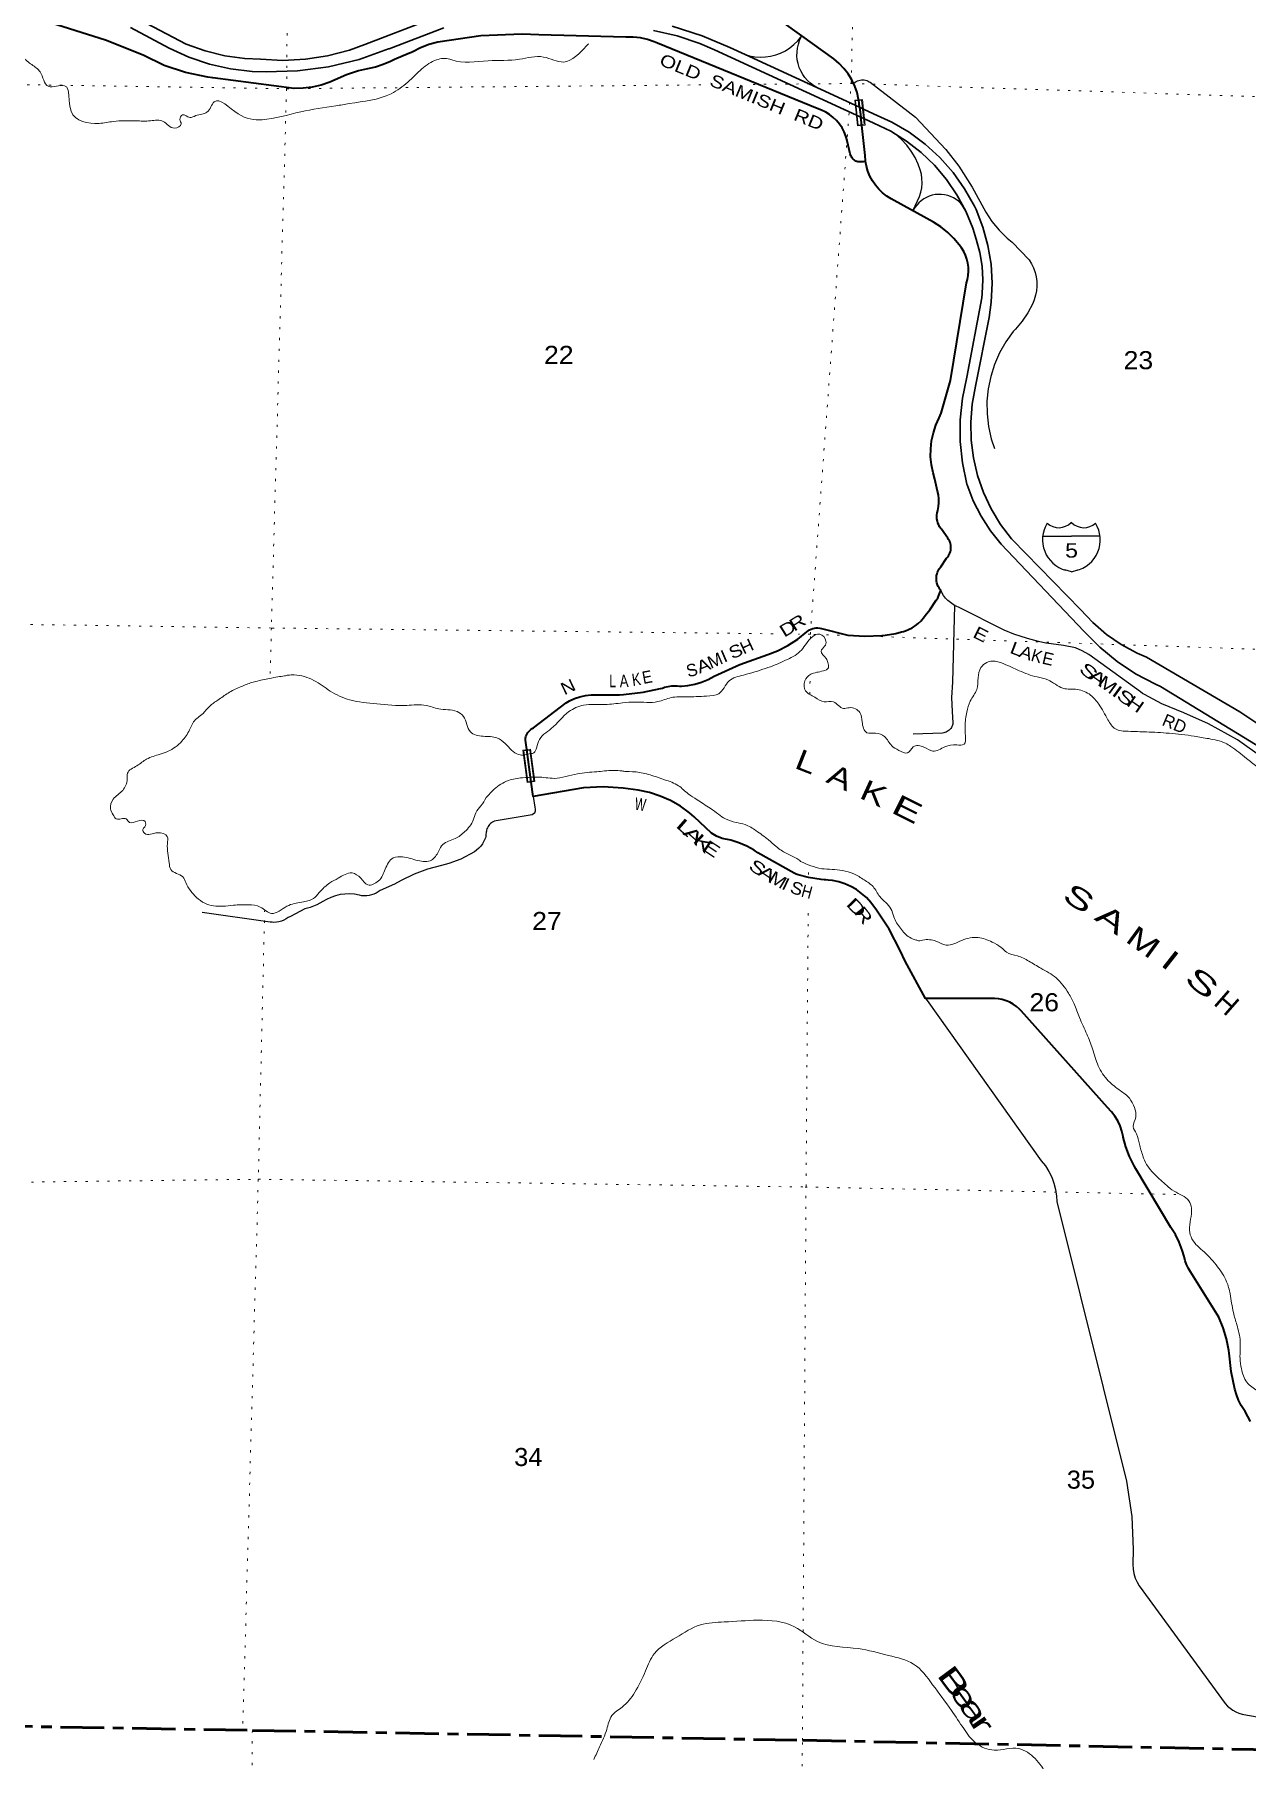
# Model space of a CAD drawing. Header units: feet. Extents: x -489137 to -242534, y 368785 to 558127.
# Drawn here: x -348787 to -337057, y 423367 to 440070 of the extents above; entities that cross this region are included whole.
import ezdxf
from ezdxf.enums import TextEntityAlignment as Align

# ---------------------------------------------------------------- set-up
doc = ezdxf.new("R2010")
doc.units = ezdxf.units.FT
doc.header["$LTSCALE"] = 70
doc.linetypes.add('DOTTED', pattern=[1.5, 0.3, -1.2])
doc.linetypes.add('LONG_DASH_SHORT_DASH', pattern=[9.9, 6, -1.2, 1.5, -1.2])
for name, color, linetype, lineweight in [('11', 7, 'LONG_DASH_SHORT_DASH', 60), ('15', 7, 'Continuous', 25), ('18', 7, 'Continuous', 35), ('19', 7, 'Continuous', 25), ('26', 7, 'Continuous', 40), ('27', 7, 'Continuous', 13), ('29', 7, 'Continuous', 25), ('39', 7, 'Continuous', 13), ('55', 7, 'Continuous', 13), ('61', 7, 'Continuous', 13), ('7', 7, 'DOTTED', 13)]:
    doc.layers.add(name, color=color, linetype=linetype, lineweight=lineweight)
doc.layers.add('30', color=7, linetype='Continuous')
doc.layers.add('41', color=7, linetype='Continuous')

msp = doc.modelspace()

# ---------------------------------------------------------------- linework, layer by layer
at = {"layer": '11'}
msp.add_lwpolyline([(-365956.73, 424000.42), (-362408, 423927.86), (-357084.3, 423828.04), (-351999.03, 423738.87), (-346679.27, 423649.19), (-341355.53, 423553.41), (-335487.1, 423432.8)], dxfattribs=at)
at = {"layer": '15'}
for p, q in [((-338755.53, 435344.34), (-338752.63, 435347.25)), ((-338749.46, 435344.87), (-338752.89, 435347.25)), ((-339028.24, 435212.87), (-338751.83, 435212.87)), ((-338751.83, 434867.29), (-338815.72, 434885.25)), ((-338752.36, 434867.03), (-338688.73, 434885.77))]:
    msp.add_line(p, q, dxfattribs=at)
msp.add_lwpolyline([(-338476.47, 435212.87), (-338752.36, 435212.87), (-338751.83, 435212.87)], dxfattribs=at)
for centre, radius, start, end in [((-338725.61, 435177.77), 306.13, 148.44434, 254.43372), ((-338874.21, 435460.38), 165.66, 227.34298, 315.81163), ((-338630.52, 435460.38), 165.66, 224.18948, 312.69393), ((-338779.12, 435177.77), 306.13, 283.08087, 31.62482)]:
    msp.add_arc(centre, radius, start, end, dxfattribs=at)
at = {"layer": '18'}
msp.add_line((-341174.64, 439536.93), (-341909.39, 439875.29), dxfattribs=at)
for points in [[(-344825.71, 440135.23), (-345355.36, 439932.88), (-345360.34, 439930.81), (-345645.96, 439829.13), (-345940.65, 439757.86), (-346241.17, 439717.79), (-346544.24, 439709.35), (-346682.45, 439713.35), (-346890.56, 439737.55), (-347095.01, 439783.38), (-347293.54, 439850.32), (-347483.98, 439937.65), (-347859.97, 440139.67)], [(-344968.45, 440213.54), (-345591.46, 439973.8), (-345739.62, 439919.77), (-345950.45, 439863.8), (-346165.97, 439830.17), (-346383.83, 439819.26), (-346601.64, 439831.17), (-346751.12, 439837.9), (-346945.25, 439864.73), (-347135.51, 439911.7), (-347319.82, 439978.3), (-347830.62, 440244.4)], [(-341909.39, 439875.29), (-342058.14, 439943.79), (-342325.12, 440058.44), (-342615.91, 440149.46)], [(-340790.98, 439270.66), (-342205.93, 439921.14), (-342346.73, 439982.77), (-342568.54, 440057.72), (-342796.96, 440109.06)], [(-336870.49, 433342.82), (-337121.97, 433513.16), (-338025.86, 434040.08), (-338115.79, 434079.87), (-338268.71, 434163.1), (-338412.09, 434261.86), (-338544.36, 434375.07), (-338664.07, 434501.48), (-339324.37, 435179.26), (-339331.46, 435187.58), (-339437.32, 435326.73), (-339528.05, 435476.18), (-339602.67, 435634.3), (-339660.35, 435799.36), (-339700.46, 435969.54), (-339722.56, 436142.98), (-339726.42, 436317.78), (-339711.98, 436492.02), (-339679.4, 436663.8), (-339549.38, 437331.05), (-339528.35, 437477.25), (-339519.4, 437661.3), (-339529.74, 437845.29), (-339559.26, 438027.18), (-339607.63, 438204.99), (-339674.32, 438376.77), (-339690.1, 438409.18), (-339785.28, 438577.29), (-339897.52, 438734.53), (-340025.57, 438879.17), (-340168.04, 439009.64), (-340323.38, 439124.5), (-340489.86, 439222.5), (-340665.68, 439302.55), (-340764.06, 439347.85), (-340802, 439365.32), (-341174.64, 439536.93)], [(-340455.12, 439105.2), (-340500.77, 439133.48), (-340662.55, 439211.62), (-340754.7, 439253.98), (-340790.98, 439270.66)], [(-339774.32, 438360.41), (-339859.27, 438518.72), (-339960.31, 438667.28), (-340076.32, 438804.47), (-340206.04, 438928.78), (-340348.04, 439038.86), (-340455.12, 439105.2)], [(-336838.4, 433116.22), (-337889.21, 433757.81), (-337939.26, 433779.92), (-338130.57, 433879.87), (-338310.38, 433999.28), (-338476.72, 434136.82), (-338627.78, 434291), (-339373.94, 435074.75), (-339431.05, 435135.07), (-339535.88, 435264.79), (-339626.58, 435404.76), (-339702.15, 435553.44), (-339761.76, 435709.2), (-339763.91, 435717.16), (-339807.38, 435922.18), (-339829.19, 436130.62), (-339829.08, 436340.2), (-339807.07, 436548.62), (-339763.4, 436753.59), (-339620.26, 437519.68), (-339615.3, 437562.04), (-339608.98, 437695.06), (-339616.61, 437828.01), (-339638.08, 437959.43), (-339673.18, 438087.89), (-339706.38, 438194.08), (-339774.32, 438360.41)]]:
    msp.add_lwpolyline(points, dxfattribs=at)
at = {"layer": '19'}
for points in [[(-341909.39, 439875.29), (-341866.01, 439863.1), (-341815.69, 439854.5), (-341764.74, 439851.21), (-341713.73, 439853.26), (-341663.22, 439860.64), (-341613.75, 439873.25), (-341565.87, 439890.96), (-341520.1, 439913.59), (-341476.95, 439940.87), (-341436.89, 439972.51), (-341400.36, 440008.17), (-341360.95, 440056.91)], [(-341174.64, 439536.93), (-341180.6, 439540.96), (-341214.99, 439556.83), (-341247.54, 439576.21), (-341277.88, 439598.88), (-341305.68, 439624.6), (-341330.65, 439653.08), (-341352.5, 439684.02), (-341370.99, 439717.07), (-341385.93, 439751.87), (-341397.15, 439788.05), (-341404.53, 439825.19), (-341407.98, 439862.91), (-341407.48, 439900.78), (-341403.01, 439938.39), (-341394.64, 439975.33), (-341382.46, 440011.19), (-341360.95, 440056.91)], [(-339774.32, 438360.41), (-339780.23, 438370.41), (-339807.6, 438416.75), (-339821.25, 438435.13), (-339843.36, 438455.66), (-339867.49, 438473.76), (-339893.38, 438489.24), (-339920.75, 438501.92), (-339949.3, 438511.68), (-339978.71, 438518.4), (-340008.66, 438522.01), (-340038.82, 438522.47), (-340068.86, 438519.77), (-340098.46, 438513.95), (-340127.29, 438505.06), (-340155.03, 438493.21), (-340181.38, 438478.53), (-340206.06, 438461.17), (-340228.78, 438441.33), (-340249.3, 438419.22), (-340267.4, 438395.09), (-340282.88, 438369.19), (-340220.9, 438501.85), (-340220.78, 438502.19), (-340208.4, 438544.14), (-340200.47, 438587.15), (-340197.08, 438630.76), (-340198.26, 438674.48), (-340204.01, 438717.83), (-340214.26, 438760.35), (-340233.58, 438814.38), (-340264.25, 438879.99), (-340301.61, 438942.04), (-340345.24, 438999.84), (-340394.69, 439052.77), (-340429.39, 439082.88), (-340455.12, 439105.2)]]:
    msp.add_lwpolyline(points, dxfattribs=at)
at = {"layer": '26'}
for p, q in [((-340802, 439365.32), (-340790.98, 439270.66)), ((-343981.31, 432829.95), (-344024.06, 433145.37))]:
    msp.add_line(p, q, dxfattribs=at)
for points in [[(-341360.95, 440056.91), (-344285.86, 442157.57), (-344504.79, 442311.71), (-344615.18, 442377.27), (-346741.4, 443426.39), (-346924.39, 443529.59), (-347268.07, 443723.41), (-347760.8, 444073.85), (-347898.17, 444186.29), (-349785.73, 445850.98), (-349997.5, 445999.96), (-350223.68, 446125.98), (-350461.79, 446227.67), (-350709.23, 446303.92), (-350963.29, 446353.88), (-351108.65, 446370.26), (-351963.62, 446366.97)], [(-340743.89, 438841.16), (-340764.2, 438838.8), (-340786.76, 438836.19), (-340788.12, 438836.06), (-340798.33, 438835.76), (-340808.5, 438836.52), (-340818.55, 438838.35), (-340828.34, 438841.21), (-340837.78, 438845.08), (-340846.77, 438849.92), (-340855.2, 438855.67), (-340862.99, 438862.27), (-340870.04, 438869.65), (-340876.28, 438877.72), (-340881.65, 438886.41), (-340886.07, 438895.6), (-340889.52, 438905.21), (-340891.94, 438915.12), (-340921, 439040.68), (-340921.83, 439044.29), (-340934.13, 439086.81), (-340950.81, 439127.82), (-340971.69, 439166.85), (-340996.53, 439203.49), (-341025.07, 439237.32), (-341056.98, 439268), (-341091.93, 439295.16), (-341129.53, 439318.53), (-341169.36, 439337.84), (-341210.99, 439352.87), (-342759.16, 439987.71), (-342788.72, 440000.11), (-342855.33, 440022.24), (-342923.89, 440037.28), (-342993.64, 440045.08), (-343063.83, 440045.54), (-343906.6, 440066.74), (-344067.75, 440072.87), (-344468.66, 440058.66), (-344884.65, 439997.26), (-344971.08, 439973.08), (-345057.26, 439939.06), (-345119.42, 439906.65), (-345139.51, 439896.17), (-345159.42, 439888.07), (-345303.84, 439829.3), (-345341.09, 439809.38), (-345412.64, 439778.24), (-345487.05, 439754.75), (-345563.5, 439739.17), (-345652.36, 439718.81), (-345767.43, 439681.05), (-345877.92, 439631.46), (-345929.74, 439608.67), (-346013.22, 439580.21), (-346099.21, 439560.63), (-346186.78, 439550.15), (-346274.97, 439548.88), (-347060.32, 439650.27), (-347110.87, 439657.59), (-347325.48, 439702.97), (-347534.17, 439770.52), (-347734.91, 439870.5), (-348101.77, 440017.03), (-348684.16, 440199.06)], [(-340802, 439365.32), (-340810.28, 439436.42), (-340811.35, 439442.41), (-340826.9, 439507.58), (-340849.17, 439570.77), (-340877.93, 439631.29), (-340912.85, 439688.47), (-340953.57, 439741.69), (-340999.62, 439790.35), (-341050.5, 439833.94), (-341360.95, 440056.91)], [(-340743.89, 438841.16), (-340744.82, 438846.32), (-340748.59, 438897.41), (-340781.32, 439187.74), (-340790.98, 439270.66)], [(-339932.46, 435167.97), (-339939.98, 435181.45), (-339948.87, 435194.07), (-340010.68, 435279.58), (-340015.64, 435285.96), (-340026.91, 435302.88), (-340036.35, 435320.87), (-340043.85, 435339.76), (-340049.34, 435359.33), (-340052.76, 435379.36), (-340054.06, 435399.64), (-340053.23, 435419.95), (-340050.29, 435440.05), (-340045.26, 435459.74), (-340044.71, 435461.9), (-340037.35, 435499.15), (-340033.92, 435536.96), (-340034.47, 435574.93), (-340038.98, 435612.63), (-340047.4, 435649.65), (-340072.52, 435765.07), (-340091.37, 435827.04), (-340106.85, 435903.62), (-340114.25, 435981.4), (-340113.47, 436059.52), (-340104.54, 436137.14), (-340087.53, 436213.4), (-340062.66, 436287.46), (-340030.17, 436358.51), (-340013.73, 436404.41), (-339921.41, 436720.95), (-339766.38, 437664.68), (-339756.69, 437698.84), (-339749.64, 437738.14), (-339746.74, 437777.96), (-339748.01, 437817.86), (-339753.45, 437857.42), (-339763, 437896.19), (-339776.54, 437933.75), (-339793.94, 437969.69), (-339814.99, 438003.61), (-339839.48, 438035.14), (-339888.73, 438094.53), (-339948.84, 438153.8), (-340014.83, 438206.45), (-340085.95, 438251.92), (-340465.88, 438464.09), (-340494.91, 438478.81), (-340538.47, 438505.8), (-340578.96, 438537.19), (-340615.94, 438572.64), (-340649.03, 438611.76), (-340677.83, 438654.13), (-340702.06, 438699.27), (-340721.43, 438746.7), (-340735.74, 438795.9), (-340743.89, 438841.16)], [(-344024.06, 433145.37), (-344036.43, 433236.62), (-344036.06, 433244.02), (-344034.23, 433258.11), (-344030.93, 433271.93), (-344026.21, 433285.33), (-344020.11, 433298.16), (-344012.7, 433310.28), (-344004.07, 433321.57), (-343994.3, 433331.89), (-343983.51, 433341.13), (-343971.82, 433349.2), (-343959.34, 433355.99), (-343642.05, 433599.65), (-343610.92, 433617.28), (-343560.97, 433640.12), (-343508.9, 433657.6), (-343455.29, 433669.55), (-343400.72, 433675.83), (-343124.04, 433677.71), (-343086.39, 433679.61), (-342896.67, 433701.15), (-342730.23, 433737.97), (-342710.32, 433742.38), (-342690.23, 433749.06), (-342689.68, 433749.24), (-342654.44, 433757.77), (-342618.51, 433762.56), (-342582.27, 433763.58), (-342566.12, 433762.34), (-342546.03, 433760.79), (-342526.12, 433761.46), (-342462.81, 433766.74), (-342395.86, 433779.47), (-342330.6, 433799.12), (-342267.76, 433825.49), (-342208.02, 433858.28), (-341960.47, 433969.38), (-341688.6, 434067.45), (-341596.05, 434103.47), (-341495.37, 434154.56), (-341400.59, 434215.9), (-341312.73, 434286.8), (-341299.66, 434296.75), (-341285.36, 434305.46), (-341270.24, 434312.62), (-341254.45, 434318.16), (-341238.16, 434322.02), (-341221.57, 434324.16), (-341204.84, 434324.55), (-341188.16, 434323.19), (-341171.71, 434320.09), (-340914.11, 434255.42), (-340751.11, 434245.15), (-340587.93, 434251.97), (-340555.03, 434255.42), (-340451.82, 434271.63), (-340396.47, 434285.59), (-340376.62, 434290.6), (-340356.47, 434297.05), (-340328.03, 434307.67), (-340294.51, 434324.37), (-340262.91, 434344.48), (-340233.59, 434367.78), (-340206.87, 434394.02), (-340199.53, 434402.91), (-340183.56, 434422.26), (-340166.79, 434442.91), (-340120.87, 434499.44), (-340059.14, 434591.32), (-340045.69, 434611.34), (-340038.25, 434631.32), (-340019.96, 434680.42), (-340016.23, 434690.43), (-340024.16, 434700.42), (-340031.75, 434710.99), (-340040.55, 434726.44), (-340047.69, 434742.72), (-340053.09, 434759.66), (-340056.69, 434777.07), (-340058.45, 434794.76), (-340058.35, 434812.54), (-340056.39, 434830.2), (-340052.6, 434847.57), (-340047.01, 434864.45), (-340041.8, 434875.99), (-340030.74, 434895.95), (-340017.07, 434915.99), (-339960.95, 434998.26), (-339951.61, 435008.44), (-339942.36, 435020.8), (-339934.44, 435034.05), (-339927.95, 435048.06), (-339922.96, 435062.67), (-339919.53, 435077.73), (-339917.69, 435093.06), (-339917.46, 435108.49), (-339918.85, 435123.87), (-339921.84, 435139.02), (-339926.39, 435153.77), (-339932.46, 435167.97)], [(-341970.54, 432243.96), (-342049.45, 432268.3), (-342130.48, 432284.26), (-342186.83, 432308.31), (-342234.09, 432335.46), (-342403.83, 432495.46), (-342447.76, 432532.83), (-342536.76, 432597.04), (-342631.98, 432651.6), (-342732.38, 432695.91), (-342836.87, 432729.47), (-342944.29, 432751.93), (-343090.85, 432774.01), (-343282.61, 432784.9), (-343474.45, 432775.68), (-343962.45, 432690.82), (-343981.31, 432829.95)], [(-337018.07, 426640.18), (-337069.54, 426737.38), (-337076.52, 426746.96), (-337107.71, 426795.93), (-337133.6, 426847.9), (-337153.92, 426902.29), (-337168.58, 426952.7), (-337206.26, 427125.23), (-337225.71, 427300.75), (-337229.18, 427328.81), (-337250.16, 427438.76), (-337282.53, 427545.92), (-337325.92, 427649.1), (-337598.44, 428090.39), (-337618.64, 428122.24), (-337636.95, 428158.76), (-337651.34, 428196.99), (-337661.66, 428236.52), (-337678.87, 428300.06), (-337707.6, 428376.62), (-337744.18, 428449.76), (-337788.2, 428518.67), (-338127.07, 429085.69), (-338144.86, 429115.54), (-338189.73, 429204.61), (-338225.05, 429297.87), (-338250.42, 429394.31), (-338251.13, 429398.4), (-338263.4, 429450.84), (-338281.07, 429501.71), (-338303.97, 429550.45), (-338331.83, 429596.54), (-338364.36, 429639.46), (-338401.2, 429678.74), (-339238.56, 430616.27), (-339255.19, 430633.54), (-339284.01, 430658.78), (-339315.32, 430680.88), (-339348.77, 430699.58), (-339383.99, 430714.68), (-339420.6, 430726.02), (-339458.19, 430733.47), (-339496.35, 430736.95), (-340163.46, 430736.06), (-340362, 431095.76), (-340407.77, 431201.52), (-340516.46, 431406.9), (-340646.02, 431599.8), (-340656.34, 431616.06), (-340693.28, 431666.29), (-340735.27, 431712.38), (-340781.85, 431753.83), (-340832.51, 431790.18), (-340886.68, 431821.04), (-340943.79, 431846.07), (-341003.2, 431864.99), (-341064.26, 431877.6), (-341106.31, 431881.77), (-341127.08, 431883.83), (-341146.31, 431885.48), (-341172.42, 431887.72), (-341294.98, 431907.2), (-341394.83, 431934.02), (-341414.86, 431939.4), (-341434.83, 431950.57), (-341786.72, 432147.42), (-341822.48, 432171.28), (-341894.6, 432211.5), (-341970.54, 432243.96)]]:
    msp.add_lwpolyline(points, dxfattribs=at)
at = {"layer": '29'}
for p, q in [((-339840.02, 438794.14), (-339713.41, 438593.41)), ((-339713.41, 438593.41), (-339581.34, 438351.42)), ((-339325.78, 438057.88), (-339161.72, 437888.45)), ((-339403.92, 434303.41), (-339838.37, 434522.22)), ((-344527.82, 432156.77), (-344659.93, 432085.47))]:
    msp.add_line(p, q, dxfattribs=at)
for points in [[(-340856.76, 439599.54), (-340846.3, 439607.8), (-340835.04, 439614.92), (-340823.09, 439620.82), (-340810.6, 439625.45), (-340797.68, 439628.74), (-340784.5, 439630.66), (-340771.19, 439631.2), (-340757.89, 439630.34), (-340744.75, 439628.1), (-340731.93, 439624.49), (-340719.55, 439619.56), (-340707.75, 439613.37), (-340700.3, 439608.59), (-340260.22, 439269.79)], [(-340260.22, 439269.79), (-339968, 438955.28), (-339840.02, 438794.14)], [(-339581.34, 438351.42), (-339521.17, 438259.91), (-339451.77, 438175.19), (-339373.89, 438098.19), (-339325.78, 438057.88)], [(-339161.72, 437888.45), (-339138.24, 437850.12), (-339118.9, 437809.55), (-339103.9, 437767.18), (-339093.42, 437723.47), (-339087.56, 437678.9), (-339086.39, 437633.97), (-339089.93, 437589.16), (-339098.13, 437544.97), (-339110.91, 437501.87), (-339125.53, 437465.86)], [(-339125.53, 437465.86), (-339172.99, 437376.76), (-339229.5, 437293.11), (-339294.44, 437215.82), (-339316.27, 437193.19)], [(-339316.27, 437193.19), (-339387.18, 437093.97), (-339447.32, 436987.87), (-339496.05, 436876.07), (-339532.82, 436759.79), (-339557.23, 436640.3), (-339569.02, 436518.91), (-339568.06, 436396.96), (-339554.36, 436275.77), (-339528.06, 436156.69), (-339497.44, 436061.88)], [(-339882.3, 434542.71), (-339896.26, 434550.44), (-339922.67, 434568.93), (-339947.01, 434590.08), (-339969, 434613.65), (-339988.41, 434639.4), (-340005.02, 434667.03), (-340016.23, 434690.42)], [(-339882.18, 434547.24), (-339882.3, 434542.71), (-339902.23, 433799.72)], [(-339838.37, 434522.22), (-339868.05, 434534.82), (-339882.3, 434542.71)], [(-339000.9, 434175.84), (-339071.66, 434192.64), (-339175.91, 434222.06), (-339309.57, 434264.85), (-339403.92, 434303.41)], [(-338525.33, 434025.26), (-338583.79, 434067.43), (-338646.34, 434103.26), (-338712.29, 434132.35), (-338828.41, 434155.19), (-338995.29, 434176.18), (-339000.9, 434175.84)], [(-338064.5, 433690.33), (-338084.45, 433704.83), (-338525.33, 434025.26)], [(-339902.23, 433799.72), (-339911.91, 433651.09), (-339907.12, 433514.94), (-339899.02, 433404.3)], [(-337663.36, 433500.85), (-337877.8, 433589.87), (-338044.45, 433679.54), (-338064.5, 433690.33)], [(-336884.85, 433057.34), (-337145.37, 433240.68), (-337423.63, 433395.77), (-337663.36, 433500.85)], [(-339899.02, 433404.3), (-339900.92, 433392.79), (-339904.02, 433381.54), (-339908.27, 433370.68), (-339913.64, 433360.32), (-339920.06, 433350.57), (-339927.47, 433341.55), (-339935.77, 433333.36), (-339944.89, 433326.08), (-339954.72, 433319.79), (-339965.15, 433314.56), (-339976.08, 433310.46), (-339987.37, 433307.51), (-339998.16, 433305.84), (-340283.29, 433296.79)], [(-343962.45, 432690.82), (-343944.86, 432588.08), (-343941.45, 432568.13)], [(-344318.67, 432457.52), (-344338.6, 432451.5), (-344342.59, 432450.02), (-344353.86, 432444.43), (-344364.49, 432437.69), (-344374.36, 432429.87), (-344383.35, 432421.07), (-344391.38, 432411.37), (-344398.35, 432400.89), (-344404.18, 432389.74), (-344408.81, 432378.04), (-344412.2, 432365.92), (-344414.3, 432353.51), (-344414.7, 432349.48), (-344419.26, 432317.08)], [(-343969.63, 432514.6), (-343989.6, 432511.34), (-344298.6, 432460.8), (-344318.67, 432457.52)], [(-343941.45, 432568.13), (-343942.44, 432548.08), (-343942.69, 432546.96), (-343944.37, 432541.91), (-343946.56, 432537.06), (-343949.25, 432532.46), (-343949.6, 432531.98), (-343969.63, 432514.6)], [(-344425.91, 432284.85), (-344437.4, 432258.95), (-344451.53, 432234.39), (-344468.15, 432211.44), (-344487.08, 432190.35), (-344508.11, 432171.36), (-344527.82, 432156.77)], [(-344419.21, 432317.08), (-344420.63, 432304.8), (-344423.33, 432292.73), (-344425.85, 432284.83)], [(-344848.56, 432022.86), (-344983.59, 431988.94), (-345114.33, 431941.09), (-345239.35, 431879.84), (-345303.2, 431841.92), (-345441.26, 431782.81)], [(-344659.93, 432085.47), (-344777.81, 432042.3), (-344848.56, 432022.86)], [(-345441.26, 431782.81), (-345460.18, 431768.48), (-345480.49, 431756.2), (-345501.97, 431746.12), (-345524.4, 431738.33), (-345547.51, 431732.93), (-345571.06, 431729.98), (-345594.79, 431729.5), (-345618.44, 431731.51), (-345641.75, 431735.98), (-345643.88, 431736.51)], [(-345996.26, 431673.64), (-346056.55, 431642.34), (-346119.79, 431617.52), (-346170.82, 431602.8)], [(-345643.88, 431736.51), (-345689.8, 431745.05), (-345736.36, 431748.74), (-345783.05, 431747.54), (-345829.36, 431741.47), (-345874.78, 431730.59), (-345918.82, 431715.02), (-345960.98, 431694.94), (-345996.26, 431673.64)], [(-346507.85, 431475.16), (-346527.67, 431477.92), (-347165.77, 431567.07)], [(-346331.42, 431519.65), (-346351.35, 431506.47), (-346352.25, 431505.87), (-346374.48, 431494.29), (-346397.79, 431485.11), (-346421.94, 431478.41), (-346446.66, 431474.27), (-346471.67, 431472.74), (-346487.67, 431473.44), (-346507.85, 431475.16)], [(-346170.82, 431602.8), (-346311.35, 431530.04), (-346331.42, 431519.65)], [(-340163.46, 430736.06), (-340149.2, 430716.06), (-339043.15, 429164.49)], [(-339043.15, 429164.49), (-339004.1, 429115.05), (-338970.44, 429061.79), (-338942.53, 429005.3), (-338920.67, 428946.21), (-338905.11, 428885.15), (-338896.02, 428822.81), (-338893.46, 428770.98), (-338217.17, 426062.85)], [(-338217.17, 426062.85), (-338168.21, 425719.51), (-338155.08, 425401.61), (-338158.58, 425254.19)], [(-338158.58, 425254.19), (-338154.67, 425210.07), (-338146.17, 425166.59), (-338133.17, 425124.24), (-338115.81, 425083.48), (-338095.97, 425047.46), (-337262.41, 423909.25)], [(-337262.41, 423909.25), (-337240.21, 423884.98), (-337215.6, 423863.15), (-337188.84, 423844.02), (-337160.22, 423827.79), (-337130.07, 423814.64), (-337098.71, 423804.71), (-337083.25, 423801.11), (-336655.74, 423728.99)]]:
    msp.add_lwpolyline(points, dxfattribs=at)
at = {"layer": '39'}
msp.add_arc((-340994.31, 432813.04), 839.48, 243.23996, 257.99575, dxfattribs=at)
for points in [[(-350498.84, 440660.98), (-350416.22, 440639.93), (-350196.43, 440585.04), (-350042, 440462.17), (-349884.61, 440434.21), (-349725.69, 440355.73), (-349507.45, 440347.32), (-349441.1, 440312.26), (-349328.81, 440220.15), (-349125.7, 440114.93), (-349001.25, 440026.73), (-348895.88, 439849.85), (-348813.72, 439778.26), (-348733.56, 439708.71), (-348654.11, 439568.47), (-348498.38, 439574.87), (-348434.16, 439327.73), (-348162.44, 439209.66), (-348024.78, 439228.37), (-347806.4, 439234.1), (-347664.89, 439234.59), (-347541.63, 439229.22), (-347433.13, 439163.41), (-347368.02, 439205.13), (-347379.74, 439245.66), (-347355.02, 439291.85), (-347284.52, 439266.85), (-347225.72, 439284.4), (-347118.24, 439317.58), (-347048.5, 439417.83), (-346817.19, 439302.22), (-346583.27, 439245.15), (-346210.53, 439321.94), (-345872.37, 439378.89), (-345740.74, 439401.71), (-345335.48, 439496.33), (-345174.64, 439609.74), (-345037.92, 439737.55), (-344895.53, 439824.9), (-344768.11, 439831.6), (-344749.98, 439825.35), (-344396.31, 439815.47), (-344092.93, 439830.38), (-343860.24, 439852.12), (-343666.66, 439803.57), (-343446.79, 439956.74), (-343422.14, 439981.35)], [(-343981.59, 433107.19), (-343968.41, 433108.25), (-343910.65, 433222.78), (-343786.07, 433348.7), (-343614.6, 433514.51), (-343472.48, 433575.6), (-343266.2, 433583.48), (-343096.25, 433597.81), (-342970.83, 433606.56), (-342754.49, 433610.28), (-342626.74, 433649.31), (-342479.1, 433655.8), (-342282.94, 433663.78), (-342165.46, 433686.76), (-342065.15, 433810.92), (-341925.1, 433867.99), (-341712.19, 433932.36), (-341618.86, 433965.69), (-341519.35, 434011.08), (-341379.03, 434094.41), (-341274.63, 434224.59), (-341187.3, 434264.05), (-341127.33, 434196.74), (-341139.97, 434146.38), (-341174.8, 434100.29), (-341125, 434027.03), (-341109.21, 433988.48), (-341103.65, 433937.92), (-341152.47, 433908.14), (-341274.09, 433875.11), (-341331.34, 433811.09), (-341324.23, 433714.05), (-341233.88, 433652.47), (-341145.37, 433609.1), (-341054.41, 433608.11), (-340958.01, 433544.45), (-340901.34, 433551.92), (-340798.72, 433504.35), (-340777.39, 433413.22), (-340731.94, 433309.71), (-340647.08, 433304.75), (-340560.49, 433271.5), (-340490.62, 433183.88), (-340422.34, 433138.7), (-340337.69, 433113.55), (-340282.53, 433171.54), (-340179.44, 433170.43), (-340092.91, 433131.11), (-339975.25, 433172.26), (-339861.85, 433191.24), (-339791.02, 433198.56), (-339778.08, 433279.22), (-339781.15, 433376.22), (-339763.64, 433509.35), (-339730.23, 433616.06), (-339668.45, 433728.52), (-339655.21, 433839.48), (-339627.92, 433940.19), (-339570.81, 433990.07), (-339518.12, 434003.65), (-339411.23, 433978.25), (-339256.26, 433909.92), (-339083.02, 433849.47), (-338980.19, 433822.1), (-338833.45, 433739.71), (-338694.08, 433728.11), (-338567.26, 433674.22), (-338487.28, 433586.5), (-338397.85, 433434.03), (-338325.95, 433346.39), (-338200.85, 433322.82), (-338025.04, 433316.88), (-337806.84, 433304.43), (-337562.53, 433275.53), (-337423.28, 433251.81), (-337262, 433207.65), (-337209.75, 433176.79), (-337057.31, 433060.72)], [(-344415.41, 432680.78), (-344466.74, 432602.55), (-344515.94, 432534.4), (-344540.9, 432463.96), (-344622.89, 432351.72), (-344716.56, 432284.05), (-344834.39, 432226.74), (-344877.5, 432160.54), (-344945.08, 432074.41), (-345076.51, 432071.78), (-345225.74, 432107.73), (-345314.8, 432096.57), (-345392.7, 431988.33), (-345458.54, 431873.89), (-345562.01, 431836.63), (-345630.11, 431899.99), (-345714.5, 431951.4), (-345848.43, 431900.32), (-345927.71, 431856.73), (-346031.77, 431760.89), (-346086.91, 431704.92), (-346200.47, 431669.79), (-346344.41, 431628.92), (-346492.67, 431559.81), (-346603.24, 431621.61), (-346714.21, 431643), (-346861.82, 431638.54), (-346962.99, 431629.53), (-347140.6, 431657.7), (-347218.86, 431715.11), (-347322.55, 431857.63), (-347352.32, 431912.49), (-347468.85, 431984.45), (-347484.37, 432049.26), (-347500.7, 432235.29), (-347502.03, 432303.98), (-347596.66, 432341.36), (-347722.05, 432336.66), (-347739.87, 432373.21), (-347719.42, 432397.23), (-347716.87, 432449.72), (-347789.59, 432454.55), (-347868.57, 432441.26), (-347900.58, 432473.93), (-347995.58, 432474.95), (-348027.52, 432515.7), (-348051.21, 432572.51), (-348026.02, 432665.17), (-347934.19, 432751.04), (-347890.64, 432859.65), (-347888.05, 432916.19), (-347796.34, 432989.94), (-347702.72, 433053.57), (-347572.86, 433100.66), (-347424.6, 433169.76), (-347361.35, 433227.66), (-347287.49, 433335.95), (-347248.29, 433414.31), (-347156.5, 433496.14), (-347095.17, 433564.16), (-347011.67, 433625.88), (-346913.96, 433693.51), (-346800.17, 433750.87), (-346697.1, 433792.66)], [(-346697.1, 433792.66), (-346646.74, 433805.16), (-346580.2, 433822.98), (-346513.66, 433834.86), (-346431.68, 433851.49), (-346367.51, 433859.81), (-346335.41, 433867.18)], [(-346335.41, 433867.18), (-346273.4, 433868.41), (-346083.9, 433815.87), (-345925.23, 433713.15), (-345738.08, 433628.31), (-345475.68, 433589.12), (-345184.73, 433573.87), (-344996.73, 433573.86), (-344875.78, 433540.23), (-344698.14, 433514.08), (-344635.95, 433466.94), (-344568.71, 433318.75), (-344443.81, 433274.99), (-344312.57, 433259.43), (-344232.26, 433204.02), (-344101.93, 433097.57), (-343979.45, 433107.36)], [(-337057.31, 433060.72), (-336956.02, 432980.97), (-336840.61, 432896.53), (-336730.84, 432798.02), (-336609.8, 432719.2), (-336432.47, 432592.54), (-336328.33, 432505.28), (-336181.96, 432389.88), (-335993.38, 432254.77), (-335869.53, 432142.18), (-335801.97, 432069), (-335720.35, 431976.11), (-335669.68, 431905.75), (-335645.06, 431857.19), (-335624.65, 431784.71), (-335604.36, 431706.71)], [(-343948.46, 432878.13), (-344065.78, 432872.96), (-344201.49, 432846.14), (-344337.77, 432762.76), (-344415.41, 432680.78)], [(-343064.74, 432932.96), (-343100.85, 432939.31), (-343270.66, 432939.13), (-343345.53, 432931.85), (-343533.73, 432911.66), (-343758.56, 432867.62), (-343918.14, 432879.44), (-343949.79, 432878.05)], [(-343064.74, 432932.96), (-342933.2, 432925.39), (-342794.07, 432889.54), (-342689.31, 432854.07), (-342554.45, 432796.06), (-342460.24, 432716.26), (-342373.87, 432660.79), (-342311.62, 432619.71), (-342247.34, 432578.62), (-342167.08, 432519.17), (-342100.8, 432476.04), (-341998.06, 432440.59), (-341909.32, 432419.43), (-341804.78, 432361.74), (-341684.4, 432271.56), (-341608.24, 432206.09), (-341511.84, 432142.43), (-341409.26, 432090.82), (-341372.29, 432063.47)], [(-341168.91, 431991.92), (-340968.65, 431974.65), (-340858.16, 431943.58), (-340758.03, 431884.88), (-340671.71, 431819.28), (-340606.11, 431722.6), (-340499.07, 431605.21), (-340471.45, 431525.79), (-340405.85, 431415.3), (-340319.53, 431328.99), (-340242.73, 431296.48)], [(-335450.89, 425821.26), (-335466.06, 425843.3), (-335529.58, 425959.13), (-335586.96, 426082.97), (-335614.27, 426182.25), (-335669.24, 426344.45), (-335767.45, 426428.33), (-335846.76, 426582.71), (-335902.33, 426686.33), (-335937.57, 426799.84), (-335993.05, 426911.54), (-336054.96, 426986.95), (-336101.35, 426997.55), (-336164.36, 426963.89), (-336167.64, 426838.68), (-336126.29, 426729.15), (-336133.49, 426616.1), (-336219.19, 426536.22), (-336308.56, 426494.76), (-336448.47, 426451.83), (-336616.38, 426439.5), (-336741.42, 426469.13), (-336819.01, 426593.19), (-336833.82, 426728.7), (-336842.9, 426831.82), (-336951.01, 426936.01), (-337053.27, 427019.93), (-337106.52, 427151.81), (-337119.68, 427250.94), (-337118.02, 427416.57), (-337150.78, 427576.51), (-337183.96, 427694.03), (-337216.5, 427876.18), (-337249.68, 427993.71), (-337337.18, 428138.08), (-337465.12, 428280.86), (-337585.14, 428407.4), (-337608.55, 428492.49), (-337590.25, 428704.41), (-337615.79, 428777.4), (-337758.39, 428869.84), (-337832.61, 428927.21), (-337908.73, 428996.71), (-338024.65, 429129.26), (-338060.2, 429212.47), (-338093.43, 429325.95), (-338122.75, 429425.25), (-338154.38, 429496.3), (-338129.22, 429586.93), (-338142.43, 429679.99), (-338190.05, 429769.39), (-338278.26, 429843.06), (-338394.54, 429939.26), (-338492.14, 430083.74), (-338549.1, 430250), (-338602.27, 430389.96), (-338673.44, 430550.31), (-338724.65, 430684.19), (-338780.22, 430787.81), (-338900.03, 430934.55), (-339046.66, 431029.05), (-339163.22, 431096.97), (-339273.89, 431148.67), (-339380.67, 431184.16), (-339432.76, 431231.18), (-339519.17, 431282.62), (-339654.17, 431326.49), (-339812.14, 431297.9), (-339964.2, 431253.07), (-340062.88, 431290.5), (-340192.16, 431299.97), (-340242.73, 431296.48), (-340253.61, 431305.22)], [(-343372.86, 423367.09), (-343319.07, 423489.74), (-343248.64, 423658.67), (-343198.79, 423791.45), (-343100.94, 423873.22), (-342978.2, 424017.34), (-342873, 424226.3), (-342788.45, 424393.05), (-342576.65, 424548.33), (-342342.94, 424671.06), (-342112.21, 424698.87), (-341786.57, 424715.56), (-341433.43, 424653.17), (-341208.46, 424509.34), (-340814.96, 424440.46), (-340522.5, 424374.68), (-340278.73, 424291.25), (-340094.76, 424091.3), (-339913.3, 423842.89), (-339793.78, 423665.86), (-339675.92, 423525.2), (-339498.7, 423458.65), (-339262.04, 423472.26), (-339103.31, 423375.6), (-338991.66, 423220.87), (-338906.43, 423052.29), (-338825.3, 422877.69), (-338735.88, 422723.2), (-338675.91, 422655.89), (-338620.25, 422562.36), (-338526.18, 422468.43), (-338373.17, 422406.17), (-338242.48, 422336.08), (-338171.59, 422349.46), (-338025.98, 422153.96), (-337973.33, 421961.49), (-337835.57, 421790.32), (-337645.59, 421584.24), (-337523.87, 421425.36), (-337406.14, 421272.59), (-337291.84, 421180.45), (-337091.39, 421010.62), (-336983.72, 420862), (-336807.35, 420710.61), (-336674.75, 420628.38), (-336509.98, 420529.64), (-336333.04, 420434.81), (-336232.34, 420397.36), (-336037.72, 420451.82), (-335897.77, 420498.8), (-335786.05, 420552.13), (-335762.36, 420567.4)]]:
    msp.add_spline(points, degree=3, dxfattribs=at)
at = {"layer": '55'}
for p, q in [((-340849.45, 439433.65), (-340774.91, 439441.9)), ((-340821.92, 439185.17), (-340849.45, 439433.65))]:
    msp.add_line(p, q, dxfattribs=at)
msp.add_lwpolyline([(-340840.61, 439426.57), (-340781.98, 439433.06), (-340756.21, 439200.49), (-340814.84, 439194)], close=True, dxfattribs=at)
msp.add_lwpolyline([(-340774.91, 439441.9), (-340747.38, 439193.42), (-340821.92, 439185.17)], dxfattribs=at)
at = {"layer": '61'}
for p, q in [((-344061.4, 433140.01), (-343987.07, 433150.04)), ((-344018.57, 432825.93), (-344060.82, 433139.23))]:
    msp.add_line(p, q, dxfattribs=at)
msp.add_lwpolyline([(-344051.94, 433133.21), (-343993.46, 433141.1), (-343953.23, 432842.8), (-344011.71, 432834.92)], close=True, dxfattribs=at)
msp.add_lwpolyline([(-343986.65, 433150.43), (-343944.24, 432835.95), (-344018.57, 432825.93)], dxfattribs=at)
at = {"layer": '7'}
for p, q in [((-339737.14, 434211.24), (-341177.73, 434259.64)), ((-339381.48, 434199.29), (-339603.63, 434206.75)), ((-341282.84, 433681.88), (-341281.36, 433870.71)), ((-341296.54, 431936.23), (-341295.82, 432029.58)), ((-346679.27, 423649.19), (-346706.08, 420761.46))]:
    msp.add_line(p, q, dxfattribs=at)
for points in [[(-345724.28, 462183.24), (-345957.11, 455495.96), (-346145.24, 450249.83), (-346299.93, 444912.45), (-346347.77, 439545.62), (-346495.24, 434323.3), (-346506.78, 433836.26)], [(-341278.61, 434220.63), (-341278.28, 434263.01), (-340883.08, 439595.79), (-340770.4, 444776.06), (-340655.92, 450136.11), (-340546.59, 455385.1), (-340515.73, 457198.98)], [(-363751.66, 439905.52), (-362116.48, 439869.17), (-356869.26, 439802.49), (-351796.98, 439628.62), (-346347.77, 439545.62), (-342268.08, 439583.07)], [(-341833.37, 439587.06), (-340883.08, 439595.79), (-335455.02, 439420.1), (-335245.25, 439415.63)], [(-341639.18, 434267.18), (-346495.24, 434323.3), (-351893.95, 434401.71), (-356924.8, 434474.14), (-362192.27, 434536.99), (-363210.32, 434560.79)], [(-341222.27, 434261.13), (-341278.28, 434263.01), (-341394.33, 434264.35)], [(-335326.09, 434073.78), (-335611.83, 434072.63), (-339261.32, 434195.25)], [(-346559.84, 431595.39), (-346621.63, 428985.61), (-346772.25, 423650.2)], [(-341426.55, 416079.68), (-341396.56, 418261.26), (-341355.53, 423553.41), (-341320.26, 428914.99), (-341299.25, 431591.69)], [(-355531.08, 428867.63), (-351967.2, 428920.02), (-346621.63, 428985.61), (-341330.02, 428910.37), (-337706.4, 428837.77)]]:
    msp.add_lwpolyline(points, dxfattribs=at)

# ---------------------------------------------------------------- texts
at = {"layer": '15', "width": 1.2}
msp.add_text(' 5 ', height=140, dxfattribs=at).set_placement((-338750.52, 435004.76), align=Align.CENTER)
at = {"layer": '27'}
for s, rotation, width, p in [('OLD  SAMISH  RD', 337.704, 1.25, (-342749.1, 439779.14)), ('D', 31.818, 1.3, (-341530.34, 434228.57)), ('R', 32.353, 1.3, (-341434.27, 434286.25)), ('S', 23.731, 1.2, (-342035.6, 434018.55)), ('H', 24.973, 1.05, (-341924.28, 434065.98)), ('A', 21.408, 1.2, (-342351.33, 433880.13)), ('M', 23.441, 1.05, (-342241.94, 433927.08)), ('I', 23.381, 1.1, (-342112.55, 433986.42)), ('N', 25.665, 1.15, (-343658.11, 433670.29)), ('A', 3.074, 0.8, (-343121.7, 433748.13)), ('K', 7.942, 0.8, (-342996.83, 433761.07)), ('E', 10.71, 0.9, (-342894.11, 433780.86)), ('W', 351.619, 0.7, (-342984.08, 432564.42)), ('L', 318.708, 1.95, (-342591.36, 432404.17)), ('A', 318.734, 1.75, (-342519.66, 432332.14)), ('K', 316.662, 1.7, (-342425.26, 432258.05)), ('E', 326.328, 1.45, (-342331.7, 432178.27)), ('S', 325.661, 1.45, (-341887.17, 431997.11)), ('A', 326.493, 1.5, (-341795.15, 431937.45)), ('M', 328.564, 1.2, (-341691.23, 431875.1)), ('I', 334.613, 1.15, (-341564.21, 431800.36)), ('S', 341.218, 1.1, (-341484.6, 431764.35)), ('H', 345.155, 0.85, (-341373.75, 431724.35)), ('D', 313.798, 1.65, (-340941.61, 431644.59)), ('R', 308.422, 1.45, (-340862.76, 431569.74))]:
    msp.add_text(s, height=120, rotation=rotation, dxfattribs=dict(at, width=width)).set_placement(p)
msp.add_text('S', height=120, rotation=14.874, dxfattribs=at).set_placement((-342461.3, 433844.63))
at = {"layer": '27', "width": 0.75}
msp.add_text('L', height=120, dxfattribs=at).set_placement((-343225.59, 433750.26))
at = {"layer": '30', "width": 1.25}
msp.add_text('E', height=120, rotation=333.268, dxfattribs=at).set_placement((-339715.29, 434238.12))
at = {"layer": '30'}
for s, rotation, width, p in [('L', 339.248, 1.25, (-339304.09, 434065.03)), ('A', 340.241, 1.15, (-339209.93, 434026.68)), ('K', 344.644, 0.95, (-339101.89, 433994.71)), ('S', 321.195, 1.6, (-338622.05, 433856.47)), ('A', 324.195, 1.55, (-338531.87, 433794.54)), ('M', 323.99, 1.3, (-338435.36, 433726.14)), ('I', 323.99, 1.55, (-338342.71, 433658.9)), ('S', 323.99, 1.5, (-338260.17, 433600.13)), ('H', 324.99, 1.3, (-338164.59, 433535.57))]:
    msp.add_text(s, height=120, rotation=rotation, dxfattribs=dict(at, width=width)).set_placement(p, align=Align.CENTER)
msp.add_text('E', height=120, rotation=346.644, dxfattribs=at).set_placement((-338991.55, 433968.08), align=Align.CENTER)
msp.add_text('RD', height=120, rotation=337.455, dxfattribs=at).set_placement((-337883.51, 433385.71))
at = {"layer": '41'}
for s, rotation, width, p in [('L', 338.607, 1.3, (-341442.37, 432971.21)), ('A', 336.065, 1.3, (-341136.81, 432833.5)), ('K', 335.381, 1.35, (-340815.29, 432682.25)), ('E', 333.455, 1.55, (-340507.65, 432541.98)), ('S', 327.642, 1.6, (-338852.81, 431698.06)), ('A', 324.834, 1.6, (-338539.44, 431504.87)), ('M', 324.01, 1.4, (-338239.49, 431293.53)), ('I', 321.844, 1.55, (-337901.03, 431063.91)), ('S', 321.844, 1.75, (-337670.17, 430905.61))]:
    msp.add_text(s, height=200, rotation=rotation, dxfattribs=dict(at, width=width)).set_placement(p)
msp.add_text('H', height=200, rotation=318.834, dxfattribs=at).set_placement((-337386.14, 430681.95))
for s, rotation, width, p in [('B', 306.555, 1.75, (-339969.66, 424060.57)), ('e', 305.739, 1.65, (-339872.45, 423924.63)), ('a', 304.163, 1.7, (-339780.8, 423790.12)), ('r', 303.887, 1.8, (-339694.55, 423658.01))]:
    msp.add_text(s, height=200, rotation=rotation, dxfattribs=dict(at, width=width)).set_placement(p, align=Align.CENTER)
at = {"layer": '7'}
for s, width, p in [('22', 1.1, (-343856.29, 436880.53)), ('23', 1.1, (-338246.82, 436829.35)), ('27', 1.1, (-343971.06, 431398.71)), ('26', 1.1, (-339158.06, 430611.87)), ('34', 1.05, (-344145.17, 426208.77)), ('35', 1.05, (-338796.39, 425989.49))]:
    msp.add_text(s, height=175, dxfattribs=dict(at, width=width)).set_placement(p)

doc.saveas('drawing.dxf')
